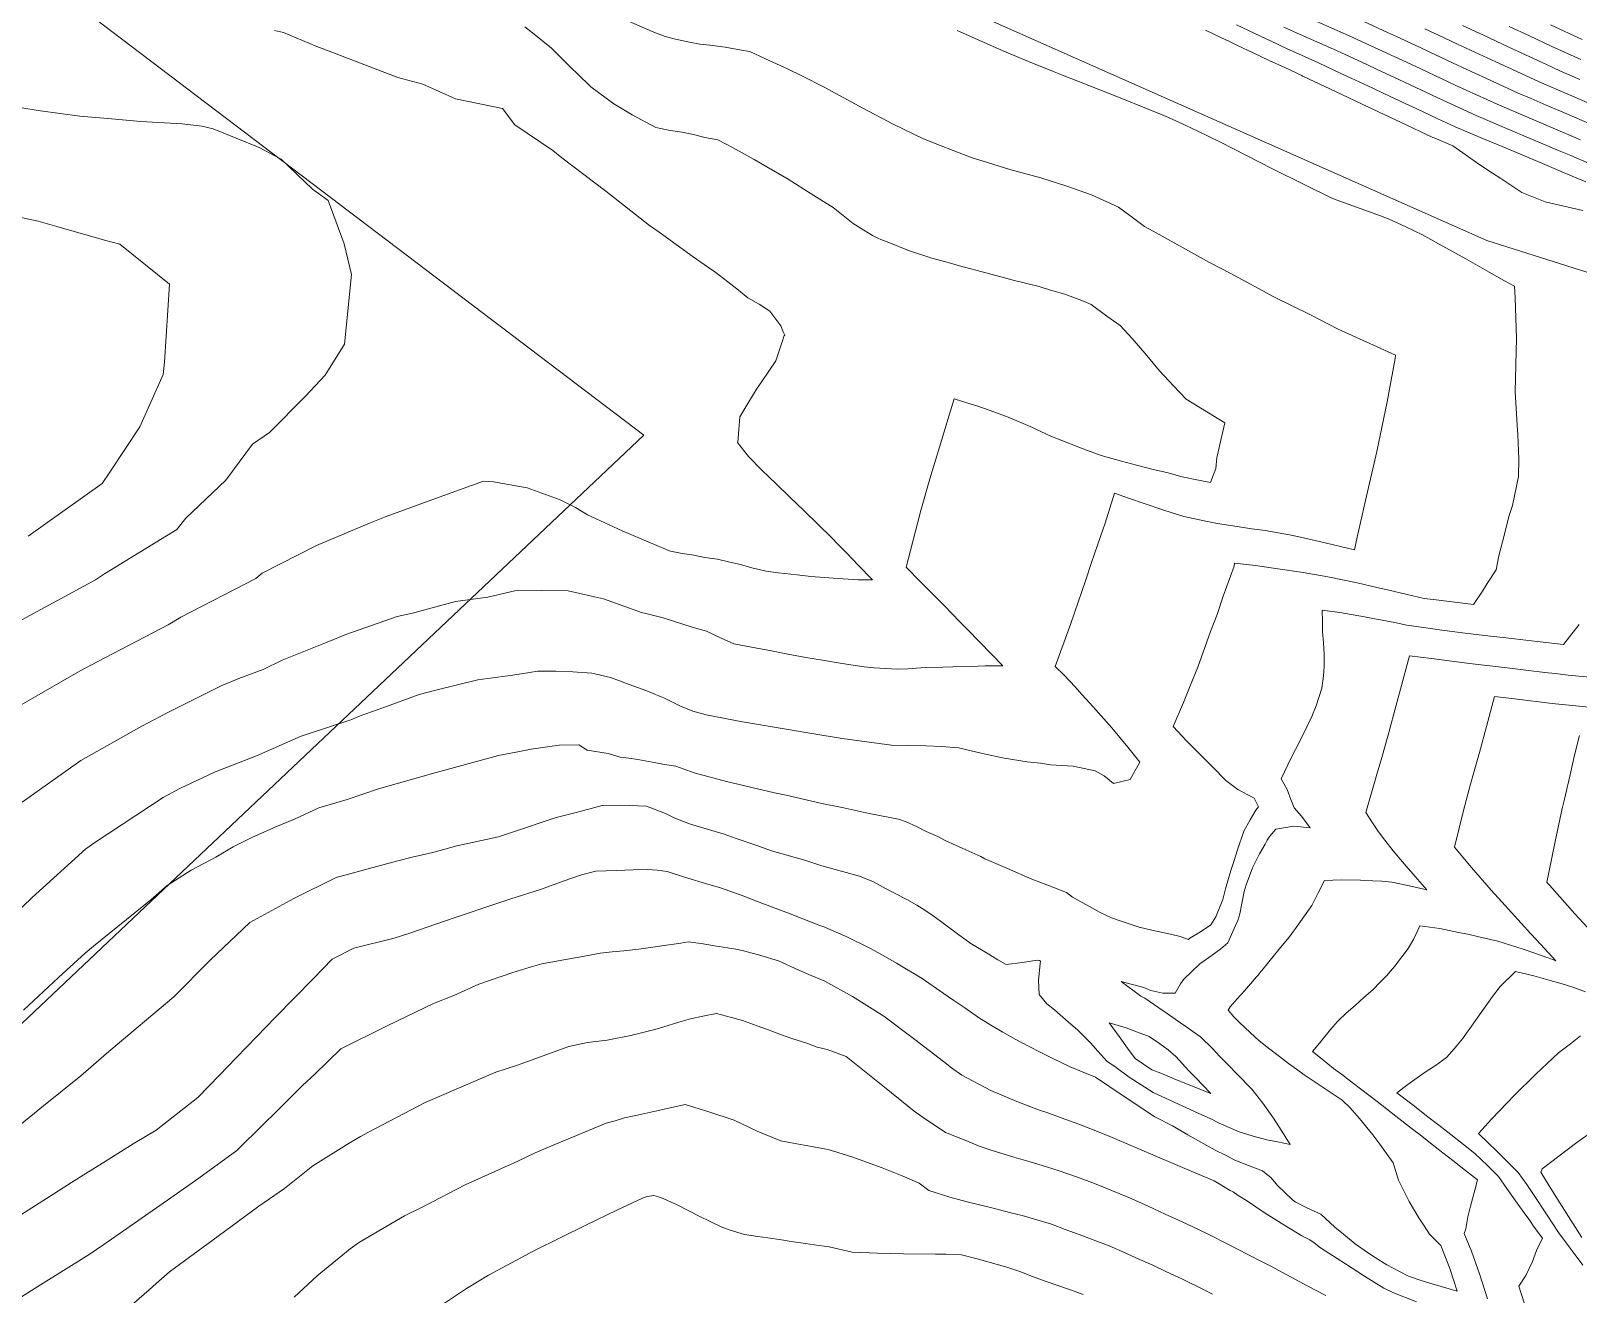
# Model space of a CAD drawing. Header units: inches. Extents: x 11351264 to 11356330, y 6702313 to 6706468.
# Drawn here: x 11354160.3 to 11354518.1, y 6705678.9 to 6705970.9 of the extents above; entities that cross this region are included whole.
import ezdxf

# ---------------------------------------------------------------- set-up
doc = ezdxf.new("R2010")
doc.units = ezdxf.units.IN
doc.header["$MEASUREMENT"] = 0
doc.layers.add('Shumate_Contours_clip1', color=7, linetype='Continuous', lineweight=0)
doc.layers.add('Shumate_Parcels_clip1', color=7, linetype='Continuous', lineweight=0)

msp = doc.modelspace()

# ---------------------------------------------------------------- linework, layer by layer
at = {"layer": 'Shumate_Contours_clip1'}
for points, elevation in [([(11354296.73, 6705973.93), (11354303.97, 6705970.77), (11354306.96, 6705969.62), (11354309.37, 6705969.03), (11354312.58, 6705968.32), (11354315.01, 6705967.88), (11354317.29, 6705967.6), (11354320.84, 6705967.19), (11354324.58, 6705966.46), (11354326.57, 6705966.18), (11354330.15, 6705964.44), (11354335.22, 6705962.19), (11354338.55, 6705960.53), (11354343.75, 6705957.88), (11354352.67, 6705953.07), (11354359.7, 6705949.4), (11354366.72, 6705945.96), (11354370.39, 6705944.49), (11354373.54, 6705943.24), (11354377.98, 6705941.59), (11354380.3, 6705940.87), (11354386.65, 6705938.87), (11354393.81, 6705936.94), (11354399.83, 6705935.05), (11354405.54, 6705932.99), (11354411.84, 6705930.16), (11354414.4, 6705928.22), (11354417.83, 6705925.68), (11354419.79, 6705924.65), (11354432.82, 6705917.42), (11354437.83, 6705914.83), (11354447.73, 6705909.46), (11354456.36, 6705905.21), (11354462.5, 6705902.04), (11354475.87, 6705895.98), (11354475.81, 6705895.17), (11354473.94, 6705885.16), (11354471.53, 6705873.71), (11354468.97, 6705862.33), (11354467.03, 6705853.9), (11354466.36, 6705850.98), (11354458.31, 6705852.89), (11354453.93, 6705853.85), (11354451.35, 6705854.44), (11354448.74, 6705854.87), (11354445.71, 6705855.4), (11354442.65, 6705855.84), (11354438.22, 6705856.52), (11354434.74, 6705857.03), (11354431.66, 6705857.63), (11354426.89, 6705858.66), (11354422.32, 6705860.12), (11354417.74, 6705861.64), (11354414.1, 6705862.92), (11354410.92, 6705864.03), (11354408.69, 6705857.1), (11354407.63, 6705854.01), (11354405.53, 6705848.03), (11354404.23, 6705844.01), (11354403.34, 6705841.35), (11354400.77, 6705833.95), (11354397.19, 6705823.96), (11354399.27, 6705821.95), (11354401.75, 6705819.26), (11354403.33, 6705817.51), (11354405.2, 6705815.5), (11354406.57, 6705813.98), (11354410.25, 6705809.8), (11354413.95, 6705805.32), (11354416.78, 6705801.87), (11354414.5, 6705797.84), (11354410.62, 6705796.91), (11354408.46, 6705798.73), (11354406.41, 6705799.89), (11354401.3, 6705800.95), (11354396.05, 6705801.26), (11354393.77, 6705801.64), (11354390.7, 6705801.92), (11354385.4, 6705802.8), (11354380.36, 6705803.86), (11354374.84, 6705805.19), (11354370.87, 6705805.46), (11354367.28, 6705805.67), (11354363.12, 6705805.76), (11354359.32, 6705805.83), (11354347.86, 6705807.36), (11354340.91, 6705808.49), (11354336.32, 6705809.26), (11354324.87, 6705811.23), (11354316.45, 6705812.79), (11354313.37, 6705813.64), (11354310.48, 6705814.8), (11354306.68, 6705816.73), (11354304.71, 6705817.51), (11354302.72, 6705818.39), (11354298.6, 6705819.84), (11354296.37, 6705820.65), (11354294.33, 6705821.43), (11354290.7, 6705822.27)], 1430), ([(11354455.89, 6705973.85), (11354465.03, 6705969.89), (11354472.89, 6705966.25), (11354480.41, 6705962.74), (11354487.93, 6705959.22), (11354489.85, 6705958.34), (11354499.37, 6705953.96), (11354505.9, 6705951.18), (11354511.82, 6705948.67), (11354518.64, 6705945.77)], 1420), ([(11354468.52, 6705973.08), (11354474.02, 6705970.54), (11354476.1, 6705969.6), (11354481.55, 6705967.06), (11354483.65, 6705966.08), (11354489.07, 6705963.55), (11354492.37, 6705962.01), (11354498.79, 6705959.05), (11354504.22, 6705956.54), (11354507.23, 6705955.27), (11354510.73, 6705953.76), (11354514.05, 6705952.36), (11354517.25, 6705950.98), (11354520.86, 6705949.44)], 1418), ([(11354216.57, 6705971.01), (11354218.66, 6705970.54), (11354225.97, 6705967.51), (11354231.89, 6705965.26), (11354245.16, 6705960.14), (11354250.92, 6705958.59), (11354258.46, 6705955.19), (11354269.31, 6705953.02), (11354272.15, 6705949.19), (11354280.97, 6705943.3), (11354283.02, 6705941.61), (11354293.23, 6705933.9), (11354303.3, 6705925.96), (11354305.57, 6705924.4), (11354313.42, 6705918.73), (11354316.73, 6705916.4), (11354318.48, 6705915.25), (11354321.47, 6705912.9), (11354323.55, 6705911.26), (11354326.05, 6705909.24), (11354328.71, 6705907.78), (11354331.15, 6705906.1), (11354333.71, 6705902.71), (11354334.24, 6705901.35), (11354334.6, 6705900.61), (11354334.39, 6705900.39), (11354334.26, 6705899.71), (11354332.57, 6705894.64), (11354329.35, 6705889.89), (11354328.1, 6705888.08), (11354325.35, 6705883.62), (11354324.23, 6705881.71), (11354323.86, 6705876.74), (11354323.78, 6705875.94), (11354323.7, 6705875.74), (11354326.2, 6705872.57), (11354329.32, 6705869.4), (11354332.56, 6705866.26), (11354335.81, 6705863.13), (11354338.95, 6705860.15), (11354342.51, 6705856.69), (11354345.3, 6705853.94), (11354347.11, 6705852.04), (11354348.95, 6705850.15), (11354351.68, 6705847.34), (11354354.91, 6705844.04), (11354351.61, 6705844.02), (11354345.82, 6705844.42), (11354340.62, 6705844.82), (11354337.49, 6705845.16), (11354333.11, 6705845.64), (11354330.34, 6705846.05), (11354328.7, 6705846.44), (11354327, 6705846.81), (11354324.37, 6705847.57), (11354321.92, 6705848.07), (11354319.08, 6705848.83), (11354316.14, 6705849.16), (11354313.61, 6705849.71), (11354310.91, 6705850.14), (11354308.16, 6705850.65), (11354307.96, 6705850.73)], 1434), ([(11354374.5, 6705971.04), (11354377.14, 6705969.85), (11354380.74, 6705968.24), (11354384.06, 6705966.78), (11354386.38, 6705965.8), (11354390.99, 6705963.83), (11354396.9, 6705961.45), (11354398.82, 6705960.71), (11354404.93, 6705958.32), (11354412.17, 6705955.42), (11354418.31, 6705953.02), (11354422.33, 6705951.33), (11354425.6, 6705949.9), (11354430.14, 6705947.73), (11354435.25, 6705945.27), (11354447.46, 6705939.03), (11354454.61, 6705935.52), (11354461.34, 6705932.19), (11354466.89, 6705930.19), (11354472.43, 6705928.21), (11354474.4, 6705927.41), (11354478.24, 6705925.61), (11354482.14, 6705923.76), (11354486, 6705921.63), (11354492.11, 6705918.25), (11354497.55, 6705915.14), (11354501.12, 6705913.16), (11354503.42, 6705911.95), (11354503.59, 6705909.27), (11354503.9, 6705899.84), (11354503.58, 6705887.55), (11354504, 6705879.79), (11354504.21, 6705877.55), (11354504.43, 6705872.03), (11354504.3, 6705867.92), (11354502.91, 6705861.23), (11354502.12, 6705858.66), (11354501.12, 6705854.56), (11354499.77, 6705849.6), (11354499.13, 6705846.35), (11354497.09, 6705843.15), (11354495.98, 6705841.4), (11354493.91, 6705838.33), (11354489.57, 6705838.85), (11354485.25, 6705839.39), (11354482.48, 6705839.72), (11354478.54, 6705840.66), (11354474.02, 6705841.74), (11354471.57, 6705842.27), (11354467.04, 6705843.32), (11354460.21, 6705844.73), (11354454.54, 6705845.72), (11354449.18, 6705846.49), (11354443.52, 6705847.31), (11354438.62, 6705847.91), (11354438.54, 6705847.19), (11354436, 6705840.24), (11354434.66, 6705836.04), (11354433.11, 6705832.06), (11354430.13, 6705823.87), (11354428.39, 6705819.52), (11354426.88, 6705815.66), (11354424.42, 6705810.15), (11354427.53, 6705806.77), (11354431.17, 6705803.16), (11354433.7, 6705800.65), (11354436.65, 6705797.63), (11354439.44, 6705795.58), (11354443.16, 6705793.58), (11354444.16, 6705791.54), (11354443.56, 6705790.74), (11354442.3, 6705788.53), (11354440.78, 6705785.94), (11354439.37, 6705781.57), (11354438.45, 6705778.9), (11354437.76, 6705776.86), (11354436.59, 6705772.6), (11354435.98, 6705770.11), (11354434.3, 6705766.08), (11354433.17, 6705764.26), (11354430.77, 6705762.62), (11354428.34, 6705761.16), (11354428.22, 6705761.08), (11354428.03, 6705760.9), (11354426.06, 6705761.55), (11354423.85, 6705762.13), (11354421.7, 6705762.59), (11354419.55, 6705763.02), (11354416.57, 6705763.74), (11354412.62, 6705765), (11354410.21, 6705765.87), (11354407.59, 6705767.1), (11354405.12, 6705768.48), (11354401.19, 6705770.64), (11354399.77, 6705771.76), (11354395.27, 6705773.49), (11354391.8, 6705774.83), (11354386.1, 6705777.29), (11354381.84, 6705779.12), (11354380.87, 6705779.54), (11354379.98, 6705780.07), (11354376.48, 6705781.61), (11354371.89, 6705783.72), (11354369.99, 6705784.66), (11354367.29, 6705785.88), (11354365.06, 6705787.01), (11354362.7, 6705788.09), (11354360.91, 6705788.72), (11354354.12, 6705790), (11354347.9, 6705791.41), (11354343.22, 6705792.33), (11354334.97, 6705794.24), (11354332.23, 6705794.79), (11354321.13, 6705797.43), (11354313.7, 6705799.44), (11354309.46, 6705800.92), (11354306.8, 6705801.33), (11354304.03, 6705801.88), (11354300.64, 6705802.47), (11354298.55, 6705802.78), (11354296.54, 6705803.06), (11354293.81, 6705803.91), (11354288.93, 6705804.66), (11354286.96, 6705805.87), (11354282.41, 6705805.78), (11354275.98, 6705804.88), (11354272.87, 6705804.29)], 1428), ([(11354274.51, 6705971.87), (11354276.27, 6705970.45), (11354280.65, 6705966.9), (11354285.18, 6705962.36), (11354286.7, 6705960.97), (11354289.75, 6705957.99), (11354295.09, 6705954.05), (11354299.32, 6705951.52), (11354304.8, 6705948.58), (11354307.75, 6705947.99), (11354310.85, 6705947.49), (11354313.48, 6705947), (11354316.15, 6705946.28), (11354319.12, 6705945.75), (11354322.65, 6705943.88), (11354327.56, 6705941.19), (11354335.44, 6705936.63), (11354340.75, 6705933.26), (11354345.83, 6705930.09), (11354348.14, 6705928.27), (11354350.42, 6705926.41), (11354352.94, 6705924.82), (11354354.95, 6705923.66), (11354355.56, 6705923.32), (11354356.13, 6705923), (11354356.84, 6705922.69), (11354358.72, 6705921.97), (11354363.27, 6705920.18), (11354368.6, 6705918.41), (11354371.85, 6705917.54), (11354375, 6705916.62), (11354381.41, 6705914.91), (11354387.42, 6705913.29), (11354393.46, 6705911.8), (11354396.1, 6705910.99), (11354399.43, 6705910.03), (11354403.32, 6705908.59), (11354405.48, 6705907.7), (11354409.13, 6705904.96), (11354412.23, 6705902.83), (11354414.95, 6705899.81), (11354418.4, 6705895.9), (11354421.32, 6705892.33), (11354424.53, 6705888.85), (11354427.47, 6705885.82), (11354436.37, 6705880.31), (11354435.27, 6705875.33), (11354434.58, 6705872.24), (11354434.29, 6705869.76), (11354433.09, 6705866.51), (11354430.34, 6705867.07), (11354426.5, 6705867.85), (11354422.96, 6705868.8), (11354419.85, 6705869.56), (11354416.01, 6705870.56), (11354412.49, 6705871.47), (11354407.77, 6705872.77), (11354404.61, 6705873.93), (11354402.64, 6705874.67), (11354398.73, 6705876.21), (11354396.32, 6705877.17), (11354391.39, 6705879.45), (11354386.69, 6705881.49), (11354382.95, 6705882.85), (11354379.26, 6705884.15), (11354377, 6705884.87), (11354373.83, 6705885.88), (11354372.64, 6705882.09), (11354370.39, 6705874.7), (11354368.21, 6705867.35), (11354366.09, 6705860.04), (11354365.38, 6705857.38), (11354364.28, 6705853.22), (11354362.71, 6705846.97), (11354366.11, 6705843.52), (11354369.27, 6705840.3), (11354371.62, 6705837.9), (11354373.25, 6705836.24), (11354375.15, 6705834.29), (11354376.9, 6705832.51), (11354379.66, 6705829.66), (11354382.4, 6705826.86), (11354385.03, 6705824.16), (11354380.95, 6705824.13), (11354377.77, 6705824.01), (11354373.52, 6705823.89), (11354371.2, 6705823.87), (11354367.11, 6705823.72), (11354363.07, 6705823.47), (11354360.7, 6705823.4), (11354356.59, 6705823.57), (11354355.3, 6705823.67), (11354352.98, 6705823.93), (11354347.9, 6705824.71), (11354343.38, 6705825.45), (11354339.5, 6705826.08), (11354334.91, 6705826.95), (11354331.18, 6705827.68), (11354328.17, 6705828.23), (11354322.85, 6705829.24), (11354319.93, 6705830.51), (11354316.5, 6705832.13), (11354313.18, 6705833.11), (11354311.01, 6705833.78), (11354306.47, 6705835.21), (11354302.45, 6705836.22)], 1432), ([(11354431.94, 6705971.06), (11354435.6, 6705969.33), (11354437.48, 6705968.45), (11354439.36, 6705967.56), (11354442.92, 6705965.89), (11354446.67, 6705964.12), (11354450.42, 6705962.35), (11354454.18, 6705960.58), (11354454.38, 6705960.49), (11354454.63, 6705960.38), (11354461.99, 6705956.92), (11354469.5, 6705953.38), (11354477.02, 6705949.84), (11354484.53, 6705946.3), (11354484.79, 6705946.18), (11354489.17, 6705944.34), (11354491.45, 6705942.73), (11354495.37, 6705939.98), (11354498.33, 6705938.06), (11354500.21, 6705936.77), (11354505.13, 6705933.59), (11354510.46, 6705931.41), (11354515.51, 6705930.27), (11354519.19, 6705929.41)], 1426), ([(11354439.08, 6705972.31), (11354443.34, 6705970.31), (11354447.09, 6705968.55), (11354450.84, 6705966.79), (11354454.1, 6705965.29), (11354458.1, 6705963.55), (11354463.11, 6705961.19), (11354465.63, 6705960.02), (11354470.63, 6705957.67), (11354473.15, 6705956.49), (11354478.15, 6705954.14), (11354480.67, 6705952.96), (11354485.66, 6705950.61), (11354489.65, 6705948.77), (11354493.69, 6705947.08), (11354496.21, 6705946.01), (11354500.52, 6705944.2), (11354502.76, 6705943.25), (11354507.36, 6705941.32), (11354509.32, 6705940.49), (11354514.19, 6705938.44), (11354516.71, 6705937.37), (11354519.92, 6705936.02)], 1424), ([(11354450.06, 6705971.79), (11354453.81, 6705970.08), (11354461.56, 6705966.72), (11354464.24, 6705965.46), (11354469.11, 6705963.21), (11354471.76, 6705961.96), (11354476.64, 6705959.68), (11354479.28, 6705958.44), (11354484.17, 6705956.15), (11354486.8, 6705954.91), (11354494.51, 6705951.37), (11354501.05, 6705948.6), (11354507.6, 6705945.83), (11354509.59, 6705945), (11354514.14, 6705943.06), (11354516.42, 6705942.11), (11354520.71, 6705940.28)], 1422), ([(11354482.68, 6705971.37), (11354487.16, 6705969.3), (11354490.21, 6705967.87), (11354497.22, 6705964.6), (11354499.92, 6705963.36), (11354509.07, 6705959.13), (11354516.28, 6705956.04), (11354523.09, 6705953.11)], 1416), ([(11354491.35, 6705972.2), (11354496.24, 6705969.91), (11354502.07, 6705967.18), (11354510.77, 6705963.15), (11354513.9, 6705961.71), (11354518.52, 6705959.72)], 1414), ([(11354502.19, 6705971.98), (11354506.88, 6705969.75), (11354511.9, 6705967.43), (11354518.72, 6705964.28)], 1412), ([(11354511.7, 6705972.32), (11354519.09, 6705968.91)], 1410), ([(11354157.65, 6705953.22), (11354162.5, 6705952.42), (11354171.57, 6705951.18), (11354178.05, 6705950.69), (11354185.66, 6705950), (11354195.24, 6705949.43), (11354199.77, 6705948.9), (11354202.44, 6705948.28), (11354213.09, 6705944), (11354218.15, 6705941.3), (11354225.4, 6705934.34), (11354228.99, 6705931.75), (11354232.72, 6705921.7), (11354234.44, 6705914.63), (11354232.76, 6705898.52), (11354228.32, 6705891.32), (11354223.74, 6705886.49), (11354215.43, 6705878.08), (11354211.55, 6705875.37), (11354205.38, 6705867.07), (11354196.06, 6705858.26), (11354193.99, 6705855.63), (11354177.31, 6705845.43), (11354175.21, 6705844), (11354158.13, 6705834.8)], 1436), ([(11354152.55, 6705928.91), (11354161.92, 6705926.91), (11354166.22, 6705925.69), (11354177.31, 6705922.51), (11354180.85, 6705921.63), (11354192.32, 6705912.4), (11354191.18, 6705894.36), (11354190.88, 6705891.52), (11354185.46, 6705879.41), (11354178.52, 6705868.88), (11354176.76, 6705866.3), (11354159.6, 6705854.12)], 1438), ([(11354307.96, 6705850.73), (11354303.53, 6705852.54), (11354297.04, 6705855.38), (11354289.02, 6705859.05), (11354286.2, 6705860.72), (11354282.69, 6705862.5), (11354275.01, 6705865.31), (11354267.28, 6705866.67), (11354264.92, 6705866.85), (11354252.97, 6705862.54), (11354242.45, 6705858.65), (11354238.54, 6705857.11), (11354226.28, 6705851.93), (11354213.74, 6705845.59), (11354212.31, 6705844.3), (11354194.93, 6705835.38), (11354192.01, 6705833.6), (11354175.77, 6705825.17), (11354171.63, 6705822.95), (11354156.56, 6705814.25)], 1434), ([(11354302.45, 6705836.22), (11354301.45, 6705836.47), (11354292.71, 6705839.6), (11354289.89, 6705840.28), (11354284.54, 6705841.48), (11354278.35, 6705841.52), (11354272.18, 6705841.51), (11354265.92, 6705840.05), (11354258.45, 6705839.02), (11354248.52, 6705836.35), (11354245, 6705835.57), (11354233.12, 6705831.41), (11354228.39, 6705829.46), (11354218.37, 6705825.42), (11354214, 6705823.31), (11354208.38, 6705821.19), (11354204.3, 6705819.49), (11354191.79, 6705813.28), (11354185.88, 6705810.19), (11354171.83, 6705802.26), (11354166.51, 6705798.5), (11354154.52, 6705790.04)], 1432), ([(11354518.36, 6705833.7), (11354514.74, 6705829.08), (11354508.68, 6705829.75), (11354500.76, 6705830.68), (11354498.53, 6705830.95), (11354492.59, 6705831.65), (11354486.63, 6705832.41), (11354484.51, 6705832.69), (11354478.49, 6705833.51), (11354475.36, 6705834.2), (11354470.64, 6705835.08), (11354468.67, 6705835.46), (11354463, 6705836.44), (11354458.92, 6705837.04), (11354458.97, 6705834.41), (11354458.99, 6705831.98), (11354459.21, 6705829.54), (11354459.36, 6705826.76), (11354459.41, 6705823.98), (11354459.24, 6705821.81), (11354458.84, 6705818.97), (11354457.54, 6705814.87), (11354456.55, 6705812.42), (11354454.2, 6705807.63), (11354452.75, 6705804.76), (11354451.77, 6705802.87), (11354449.47, 6705798.05), (11354450.83, 6705795.55), (11354451.69, 6705793.25), (11354452.47, 6705791.32), (11354454.11, 6705789.35), (11354456.13, 6705786.69), (11354452.39, 6705787.08), (11354448.22, 6705786.38), (11354446.85, 6705784.79), (11354446.23, 6705783.86), (11354445.71, 6705782.91), (11354444.43, 6705780.64), (11354442.84, 6705777.41), (11354441.34, 6705773.51), (11354440.9, 6705771.98), (11354439.89, 6705766.77), (11354439.4, 6705765.26), (11354438.59, 6705763.4), (11354437.09, 6705760.07), (11354435.48, 6705758.7), (11354433.47, 6705757.28), (11354430.59, 6705755.27), (11354426.91, 6705751.68), (11354426.16, 6705750.59), (11354424.89, 6705748.46), (11354422.03, 6705748.44), (11354419.29, 6705749.11), (11354417.7, 6705749.77), (11354412.45, 6705751.18), (11354416.96, 6705747.81), (11354417.93, 6705747.31), (11354421.16, 6705745.06), (11354423.04, 6705743.78), (11354424.93, 6705742.49), (11354427.35, 6705740.78), (11354429.04, 6705739.57), (11354430.74, 6705738.36), (11354433.55, 6705735.69), (11354435.18, 6705733.94), (11354437.18, 6705731.89), (11354439.25, 6705729.78), (11354442.67, 6705726.25), (11354445.23, 6705723.07), (11354447.66, 6705719.59), (11354450.01, 6705715.92), (11354451.49, 6705713.48), (11354448.57, 6705714.07), (11354446.15, 6705714.57), (11354442.92, 6705715.41), (11354439.71, 6705716.38), (11354435.13, 6705718.45), (11354433.2, 6705719.44), (11354430.21, 6705720.72), (11354426.57, 6705722.43), (11354419.8, 6705725.47), (11354414.31, 6705729.07), (11354411.24, 6705731.26), (11354409.12, 6705732.76), (11354407.02, 6705735.08), (11354405.35, 6705737), (11354402.31, 6705739.97), (11354400.28, 6705741.76), (11354396.97, 6705744.65), (11354395.25, 6705745.98), (11354393.49, 6705748.13), (11354393.27, 6705751.46), (11354393.67, 6705755.21), (11354393.77, 6705755.88), (11354393.52, 6705756.03), (11354392.98, 6705756.12), (11354389.64, 6705755.55), (11354385.83, 6705755.13), (11354383.92, 6705756.15), (11354382.07, 6705757.32), (11354380.1, 6705758.5), (11354377.92, 6705759.79), (11354376.04, 6705761.1), (11354374.28, 6705762.4), (11354372.52, 6705763.74), (11354370.65, 6705765.14), (11354368.98, 6705766.37), (11354366.99, 6705767.65), (11354365.19, 6705768.79), (11354362.84, 6705770.1), (11354357.94, 6705772.7), (11354355.17, 6705774.18), (11354351.9, 6705775.54), (11354343.17, 6705777.91), (11354339.5, 6705779.12), (11354331.54, 6705781.36), (11354328.65, 6705782.43), (11354323.13, 6705784.29), (11354320.64, 6705785.21), (11354314.9, 6705786.95), (11354312.6, 6705787.65), (11354309.22, 6705788.95), (11354307.04, 6705789.97), (11354302.64, 6705791.68), (11354296.7, 6705791.95), (11354292.38, 6705791.88), (11354289.87, 6705791.18), (11354286.36, 6705790.21), (11354281.77, 6705789.06), (11354271.61, 6705785.71), (11354268.42, 6705784.62), (11354258.75, 6705782.49), (11354253.19, 6705780.99), (11354248.46, 6705779.87)], 1426), ([(11354520.84, 6705821.49), (11354515.85, 6705822.01), (11354512.82, 6705822.33), (11354510.4, 6705822.58), (11354506.64, 6705823.04), (11354501.68, 6705823.64), (11354492.97, 6705824.7), (11354484.24, 6705825.8), (11354479.1, 6705826.46), (11354477.07, 6705818.74), (11354476.03, 6705815.05), (11354474.25, 6705808.42), (11354472.69, 6705802.92), (11354471.67, 6705799.31), (11354469.01, 6705790.24), (11354470.53, 6705787.88), (11354471.96, 6705785.73), (11354473.41, 6705783.87), (11354475.36, 6705781.38), (11354478.35, 6705777.85), (11354480.44, 6705775.43), (11354483.12, 6705772.36), (11354478.74, 6705773.38), (11354475.02, 6705774.16), (11354472.7, 6705774.35), (11354470.63, 6705774.47), (11354467.76, 6705774.56), (11354463.32, 6705774.69), (11354459.45, 6705774.55), (11354457.97, 6705771.65), (11354456.51, 6705768.73), (11354453.55, 6705764.5), (11354451.31, 6705761.43), (11354448.92, 6705758.58), (11354446.55, 6705755.7), (11354444.93, 6705753.71), (11354444.41, 6705753.07), (11354444.18, 6705752.69), (11354443.71, 6705752.23), (11354440.92, 6705749), (11354439.28, 6705747.15), (11354437.62, 6705745.33), (11354437.21, 6705744.54), (11354438.48, 6705743.02), (11354439.83, 6705741.7), (11354442.24, 6705739.37), (11354444.35, 6705737.44), (11354446.81, 6705735.52), (11354449.04, 6705733.82), (11354451.14, 6705732.18), (11354452.95, 6705730.89), (11354454.78, 6705729.62), (11354457.73, 6705727.61), (11354458.42, 6705727.11), (11354460.3, 6705725.86), (11354463.56, 6705723.72), (11354465.41, 6705721.95), (11354467.55, 6705719.53), (11354470.62, 6705715.73), (11354472.28, 6705713.58), (11354475.32, 6705709.28), (11354476.57, 6705705.26), (11354477.92, 6705702.58), (11354479.04, 6705700.33), (11354480.06, 6705698.58), (11354481.27, 6705696.54), (11354482.51, 6705694.7), (11354483.72, 6705692.79), (11354486.34, 6705690.12), (11354488.42, 6705684.8), (11354490.12, 6705679.58), (11354484.59, 6705681.17), (11354482.26, 6705681.91), (11354478.87, 6705683.06), (11354476.83, 6705684.11), (11354473.86, 6705685.63), (11354471.21, 6705687.34), (11354469.43, 6705688.53), (11354466.53, 6705690.49), (11354463.86, 6705692.73), (11354461.85, 6705694.36), (11354458.6, 6705697.35), (11354455.39, 6705698.81), (11354452.71, 6705700.2), (11354452.08, 6705700.72), (11354448.56, 6705703.99), (11354447.13, 6705705.74), (11354445.15, 6705707.42), (11354441.89, 6705708.6), (11354438.72, 6705709.86), (11354436.72, 6705710.94), (11354434.18, 6705712.2), (11354430.33, 6705714.34), (11354427.83, 6705715.73), (11354424.31, 6705717.8), (11354420.07, 6705719.97), (11354415.8, 6705722.77), (11354412.89, 6705724.73), (11354406.49, 6705729.03), (11354402.88, 6705730.53), (11354400.62, 6705731.46), (11354396.62, 6705733.35), (11354394.14, 6705734.56), (11354390.82, 6705736.29), (11354388.06, 6705737.78), (11354385.08, 6705739.46), (11354382.31, 6705741.1), (11354379.41, 6705742.85), (11354376.27, 6705745.09), (11354373.74, 6705746.79), (11354371.29, 6705748.43), (11354366.42, 6705751.88), (11354360.49, 6705755.43), (11354357.36, 6705757.16), (11354354.62, 6705758.71), (11354348.84, 6705761.59), (11354344.73, 6705763.35), (11354343.85, 6705763.76), (11354342.7, 6705764.14), (11354335.48, 6705766.96), (11354327.49, 6705770), (11354325.37, 6705770.79), (11354319.49, 6705772.87), (11354317.03, 6705773.61), (11354311.44, 6705775.29), (11354307.41, 6705776.57), (11354305.11, 6705776.93), (11354302.95, 6705777.05), (11354299.56, 6705776.98), (11354295.67, 6705776.86), (11354290.93, 6705776.67), (11354287.57, 6705775.81), (11354283.37, 6705774.38), (11354278.16, 6705772.4), (11354271.25, 6705770.27), (11354268.03, 6705769.22), (11354258.18, 6705765.85), (11354247.65, 6705762.26), (11354244.28, 6705761.18), (11354234.96, 6705758.86), (11354229.96, 6705756.29), (11354225.6, 6705751.83), (11354221.2, 6705747.38), (11354216.67, 6705742.73), (11354212.54, 6705738.43), (11354207.76, 6705733.54), (11354203.88, 6705729.48), (11354198.86, 6705724.34), (11354189.2, 6705716.79), (11354183.92, 6705713.61), (11354176.83, 6705709.19), (11354172.99, 6705706.8)], 1424), ([(11354290.7, 6705822.27), (11354290, 6705822.43), (11354285.59, 6705822.73), (11354281.66, 6705822.9), (11354277.5, 6705822.92), (11354271.74, 6705821.98), (11354263.65, 6705820.87), (11354253.91, 6705818.55), (11354250.03, 6705817.48), (11354241.65, 6705814.44), (11354236.4, 6705812.61), (11354234.29, 6705811.69), (11354222.75, 6705807.85), (11354212.43, 6705803.3), (11354202.74, 6705799.57), (11354194.73, 6705795.78), (11354190.87, 6705793.74), (11354175.02, 6705783.27), (11354172.94, 6705781.8), (11354160.55, 6705770.61), (11354156.16, 6705766.34)], 1430), ([(11354520.66, 6705814.57), (11354517.57, 6705814.88), (11354512.13, 6705815.41), (11354503.4, 6705816.5), (11354498.81, 6705817.08), (11354496.95, 6705810.13), (11354496.42, 6705808.13), (11354495.28, 6705804.08), (11354493.9, 6705799.24), (11354493.19, 6705796.78), (11354491.61, 6705790.7), (11354490.51, 6705786.34), (11354489.53, 6705782.24), (11354491.45, 6705779.93), (11354493.49, 6705777.53), (11354498, 6705772.27), (11354500.46, 6705769.55), (11354502.69, 6705767.09), (11354504.95, 6705764.65), (11354507.2, 6705762.21), (11354509.45, 6705759.77), (11354511.21, 6705757.87), (11354513, 6705755.93), (11354511.4, 6705756.55), (11354510.62, 6705756.79), (11354508.34, 6705757.61), (11354505.4, 6705758.62), (11354502.46, 6705759.57), (11354499.54, 6705760.47), (11354495.18, 6705761.5), (11354492.61, 6705762.08), (11354490.43, 6705762.5), (11354486.15, 6705763.42), (11354481.52, 6705764.03), (11354481.07, 6705763.01), (11354480.1, 6705761.04), (11354478.8, 6705758.78), (11354475.67, 6705754.63), (11354473.8, 6705752.46), (11354472.34, 6705751.03), (11354470.66, 6705749.27), (11354468.59, 6705747.46), (11354466.55, 6705745.63), (11354464.49, 6705743.81), (11354462.66, 6705742.17), (11354462.44, 6705741.93), (11354460.82, 6705740.07), (11354458.29, 6705736.87), (11354456.71, 6705735), (11354458.9, 6705733.2), (11354461.57, 6705731.07), (11354463.37, 6705729.74), (11354466.13, 6705727.62), (11354467.8, 6705726.36), (11354471.66, 6705723.41), (11354475.99, 6705720.01), (11354479.82, 6705717.02), (11354481.55, 6705715.68), (11354483.2, 6705714.41), (11354486.17, 6705712.09), (11354489.13, 6705709.77), (11354492.1, 6705707.45), (11354494.82, 6705705.33), (11354494.26, 6705702.94), (11354493.21, 6705699.26), (11354492.62, 6705696.74), (11354492.13, 6705693.95), (11354491.74, 6705692.9), (11354493.44, 6705688.8), (11354495.42, 6705683.38), (11354497.15, 6705677.84)], 1422), ([(11354518.4, 6705808.03), (11354517.21, 6705803.18), (11354516.4, 6705799.6), (11354514.93, 6705793.31), (11354514.46, 6705791.15), (11354512.79, 6705783.52), (11354511.34, 6705776.33), (11354510.88, 6705774.1), (11354511.01, 6705773.95), (11354511.07, 6705773.88), (11354511.2, 6705773.74), (11354511.5, 6705773.4), (11354515.67, 6705768.71), (11354517.39, 6705766.83), (11354520.34, 6705763.55)], 1420), ([(11354272.87, 6705804.29), (11354268.38, 6705803.43), (11354253.97, 6705799.51), (11354240.62, 6705795.69), (11354233.43, 6705793.23), (11354226.87, 6705791.3), (11354221.21, 6705788.71), (11354216.93, 6705786.93), (11354211.48, 6705784.52), (11354207.04, 6705782.33), (11354203, 6705779.93), (11354197.35, 6705776.93), (11354191.79, 6705773.37), (11354187.98, 6705770.01), (11354174.74, 6705759.32), (11354172.83, 6705757.7), (11354166.62, 6705752.08), (11354158.57, 6705744.54)], 1428), ([(11354248.46, 6705779.87), (11354244.78, 6705778.99), (11354230.88, 6705775.24), (11354221.06, 6705770.37), (11354210.89, 6705764.82), (11354201.73, 6705756.09), (11354193.31, 6705747.65), (11354178.25, 6705734.96), (11354171.8, 6705729.32), (11354163.16, 6705722.4), (11354149.84, 6705711.64)], 1426), ([(11354480.76, 6705677.12), (11354475.26, 6705679.24), (11354473.18, 6705680.24), (11354468.74, 6705683.07), (11354464.3, 6705685.92), (11354458.54, 6705689.62), (11354457.05, 6705690.72), (11354456.07, 6705691.47), (11354454.23, 6705692.35), (11354450.02, 6705694.88), (11354445.73, 6705697.64), (11354441.42, 6705700.5), (11354439.5, 6705701.68), (11354438.36, 6705702.55), (11354437.66, 6705702.88), (11354433.95, 6705705.07), (11354427.17, 6705707.97), (11354423.91, 6705709.34), (11354421.38, 6705710.42), (11354415.57, 6705712.85), (11354409.77, 6705715.3), (11354406.98, 6705716.47), (11354402.61, 6705718.2), (11354398.58, 6705719.67), (11354395.45, 6705720.78), (11354393.33, 6705721.49), (11354388.29, 6705723.44), (11354382.27, 6705725.95), (11354375.6, 6705729.54), (11354373.18, 6705731.23), (11354371.34, 6705732.7), (11354364.68, 6705737.78), (11354357.52, 6705743.13), (11354350.26, 6705747.73), (11354343.91, 6705751.21), (11354340.69, 6705752.52), (11354337.91, 6705753.78), (11354333.15, 6705755.96), (11354329.06, 6705757.16), (11354325.42, 6705758.19), (11354323.73, 6705758.56), (11354321.41, 6705758.94), (11354318.36, 6705759.43), (11354315.32, 6705759.92), (11354312.31, 6705760.37), (11354310.58, 6705760.06), (11354306.19, 6705759.44), (11354303.54, 6705759.03), (11354300.89, 6705758.62), (11354297.41, 6705758.27), (11354294.67, 6705758), (11354291.93, 6705757.75), (11354287.92, 6705756.98), (11354283.91, 6705756.23), (11354278.45, 6705755.21), (11354275.72, 6705754.5), (11354271.73, 6705753.24), (11354263.85, 6705750.52), (11354258.04, 6705747.96), (11354253.36, 6705746.09), (11354242.69, 6705740.93), (11354231.98, 6705735.58), (11354225.93, 6705729.73), (11354223.07, 6705727.12), (11354216.9, 6705720.95), (11354214.04, 6705718.22), (11354207.92, 6705712.13), (11354199.08, 6705705.69), (11354192.64, 6705701.12), (11354182.48, 6705694.09), (11354177.09, 6705690.33), (11354173.76, 6705688.05), (11354162.48, 6705681.06), (11354154.56, 6705676.02)], 1422), ([(11354519.81, 6705748.8), (11354517.12, 6705749.76), (11354514.41, 6705750.65), (11354511.12, 6705751.58), (11354507.85, 6705752.47), (11354503.6, 6705753.51), (11354500.11, 6705750), (11354498.32, 6705747.73), (11354494.75, 6705742.65), (11354491.38, 6705737.92), (11354489.45, 6705735.59), (11354487.71, 6705733.62), (11354485.13, 6705731.76), (11354482.51, 6705730.04), (11354478.71, 6705727.33), (11354476.21, 6705725.46), (11354477.44, 6705724.5), (11354478.11, 6705723.98), (11354480.26, 6705722.31), (11354483.06, 6705720.14), (11354485.88, 6705717.97), (11354488.7, 6705715.81), (11354491.59, 6705713.47), (11354494.25, 6705711.4), (11354497.15, 6705708.62), (11354499.69, 6705706.09), (11354501.66, 6705703.28), (11354503.64, 6705700.46), (11354505.65, 6705697.65), (11354506.91, 6705695.9), (11354507.92, 6705694.39), (11354509.84, 6705691.82), (11354508.52, 6705688.96), (11354507.54, 6705686.42), (11354506.01, 6705683.22), (11354504.44, 6705680.7), (11354506.04, 6705675.65)], 1420), ([(11354459.78, 6705678.6), (11354455.41, 6705680.82), (11354447.04, 6705685.36), (11354445.07, 6705686.37), (11354441.71, 6705688.09), (11354437.24, 6705690.38), (11354432.43, 6705692.82), (11354428.7, 6705694.57), (11354425.56, 6705696.03), (11354422.63, 6705697.39), (11354418.66, 6705699.22), (11354414.17, 6705701.2), (11354412.11, 6705702.06), (11354406.23, 6705704.43), (11354402.33, 6705705.93), (11354398.08, 6705707.36), (11354395.17, 6705708.32), (11354391.35, 6705709.48), (11354387.59, 6705710.58), (11354382.38, 6705712.21), (11354379.6, 6705713.11), (11354376.88, 6705714.23), (11354371.78, 6705716.23), (11354366.38, 6705719.87), (11354364.52, 6705721.21), (11354357.69, 6705726.74), (11354348.86, 6705733.85), (11354344.39, 6705735.48), (11354342.09, 6705735.99), (11354339.72, 6705736.89), (11354336.46, 6705737.94), (11354333.9, 6705738.84), (11354330.64, 6705740.04), (11354328.21, 6705740.93), (11354324.82, 6705742.13), (11354322.33, 6705742.83), (11354318.84, 6705743.76), (11354315.64, 6705743.16), (11354312.84, 6705742.53), (11354310.1, 6705741.75), (11354306.63, 6705740.69), (11354304.58, 6705740.06), (11354299.02, 6705738.69), (11354293.51, 6705737.61), (11354289.02, 6705737.08), (11354284.67, 6705736.13), (11354272.57, 6705731.75), (11354267.8, 6705730.19), (11354262.41, 6705727.9), (11354251.43, 6705723.2), (11354238.32, 6705716.35), (11354236.49, 6705715.32), (11354233.86, 6705713.78), (11354225.44, 6705708.57), (11354218.95, 6705703.28), (11354212.99, 6705699.19), (11354203.6, 6705692.31), (11354192.35, 6705684.02), (11354189.25, 6705681.32), (11354187.63, 6705679.89), (11354177.11, 6705670.77)], 1420), ([(11354518.65, 6705738.57), (11354516.37, 6705736.77), (11354513.61, 6705734.7), (11354508.3, 6705729.74), (11354503.35, 6705724.82), (11354501.72, 6705723.11), (11354498.12, 6705719.34), (11354495.1, 6705716.05), (11354497.42, 6705713.77), (11354499.14, 6705712.09), (11354501.71, 6705709.56), (11354504.25, 6705707.03), (11354506.24, 6705704.22), (11354507.83, 6705701.96), (11354510.93, 6705697.17), (11354513.58, 6705693.16), (11354515.32, 6705690.78), (11354516.76, 6705688.89), (11354519.24, 6705685.61)], 1418), ([(11354433.56, 6705678.89), (11354431.44, 6705679.96), (11354426.6, 6705682.35), (11354422.76, 6705684.15), (11354419.73, 6705685.58), (11354416.38, 6705687.08), (11354412.81, 6705688.7), (11354409.68, 6705690.04), (11354407.21, 6705691), (11354402.74, 6705692.69), (11354399.5, 6705693.84), (11354396.28, 6705695.08), (11354389.5, 6705697.05), (11354386.88, 6705697.72), (11354382.51, 6705698.81), (11354376.81, 6705700.19), (11354372.83, 6705701.27), (11354367.96, 6705702.88), (11354365.67, 6705704.57), (11354361.78, 6705706.26), (11354357.11, 6705708.05), (11354355.21, 6705708.79), (11354350.35, 6705710.59), (11354344.64, 6705712.32), (11354339.13, 6705713.35), (11354335.69, 6705713.96), (11354333.7, 6705714.31), (11354328.24, 6705716.6), (11354322.9, 6705719.12), (11354317.08, 6705721.07), (11354311.59, 6705722.73), (11354306.45, 6705721.61), (11354300.89, 6705720.37), (11354297.52, 6705719.64), (11354295.41, 6705718.95), (11354293.3, 6705718.43), (11354280.49, 6705713.11), (11354276.89, 6705711.54), (11354272.86, 6705709.64), (11354260.71, 6705704.15), (11354251.19, 6705699.23), (11354246.7, 6705696.96), (11354238.5, 6705692.23), (11354236.05, 6705690.78), (11354234.13, 6705689.34), (11354226.49, 6705683.1), (11354221.15, 6705678.18)], 1418), ([(11354529.11, 6705721.91), (11354517.85, 6705713.98), (11354509.81, 6705707.85), (11354509.5, 6705707.06), (11354511.43, 6705703.94), (11354513.91, 6705699.96), (11354516.44, 6705695.97), (11354519.01, 6705691.97)], 1416), ([(11354172.99, 6705706.8), (11354169.61, 6705704.7), (11354164.75, 6705701.51), (11354155.4, 6705695.58)], 1424), ([(11354403.64, 6705678.82), (11354400.67, 6705679.91), (11354397.81, 6705680.85), (11354394.82, 6705681.87), (11354391.95, 6705682.97), (11354389.02, 6705684.11), (11354386.01, 6705685.15), (11354379.14, 6705687.03), (11354375.49, 6705688), (11354371.89, 6705688.16), (11354369.46, 6705688.16), (11354362.1, 6705688.23), (11354356.06, 6705688.34), (11354350.2, 6705688.58), (11354344.88, 6705689.79), (11354341.43, 6705690.29), (11354339.38, 6705690.62), (11354336.07, 6705691.09), (11354333.88, 6705691.42), (11354330.69, 6705691.87), (11354328.37, 6705692.23), (11354325.32, 6705692.66), (11354322.02, 6705693.69), (11354319.94, 6705694.48), (11354314.81, 6705696.94), (11354309.72, 6705699.5), (11354305.97, 6705701.22), (11354304.34, 6705701.7), (11354302.81, 6705701.44), (11354301.75, 6705701.08), (11354295.91, 6705698.37), (11354288.59, 6705694.8), (11354276.76, 6705688.98), (11354266.11, 6705683.27), (11354261.04, 6705680.17), (11354255.89, 6705676.78)], 1416)]:
    msp.add_lwpolyline(points, dxfattribs=dict(at, elevation=elevation))
at = {"layer": 'Shumate_Contours_clip1', "elevation": 1428}
msp.add_lwpolyline([(11354409.66, 6705741.64), (11354413.58, 6705740.42), (11354416.23, 6705739.48), (11354418.87, 6705738.47), (11354421.33, 6705736.83), (11354423.33, 6705735.36), (11354425.05, 6705733.83), (11354428.09, 6705730.55), (11354429.68, 6705728.88), (11354431.21, 6705727.28), (11354433.13, 6705725.25), (11354428.68, 6705727.04), (11354424.72, 6705728.63), (11354421.57, 6705729.95), (11354419.53, 6705730.78), (11354415.65, 6705733.4), (11354413.91, 6705735.75), (11354412.17, 6705738.11)], close=True, dxfattribs=at)
at = {"layer": 'Shumate_Parcels_clip1'}
for points in [[(11354091, 6706037.5), (11354302, 6705877.5), (11354000, 6705592), (11353802.02, 6705404.81), (11353800.01, 6705402.91), (11353792, 6705479), (11353790, 6705492.5), (11353789.72, 6705494.17), (11353791.76, 6705495.63), (11354152, 6705754), (11353911, 6705950), (11353953, 6706007), (11354018, 6706093)], [(11354914, 6705790.5), (11354784, 6705646.5), (11354748, 6705606), (11354632, 6705477), (11354490, 6705319), (11354450, 6705351.5), (11354383, 6705269), (11354249, 6705381.5), (11354186.54, 6705434.55), (11354156, 6705460.5), (11354097, 6705510.5), (11354000, 6705592), (11354302, 6705877.5), (11354091, 6706037.5), (11354128, 6706086), (11354497, 6705922.5)]]:
    msp.add_lwpolyline(points, close=True, dxfattribs=at)

doc.saveas('drawing.dxf')
